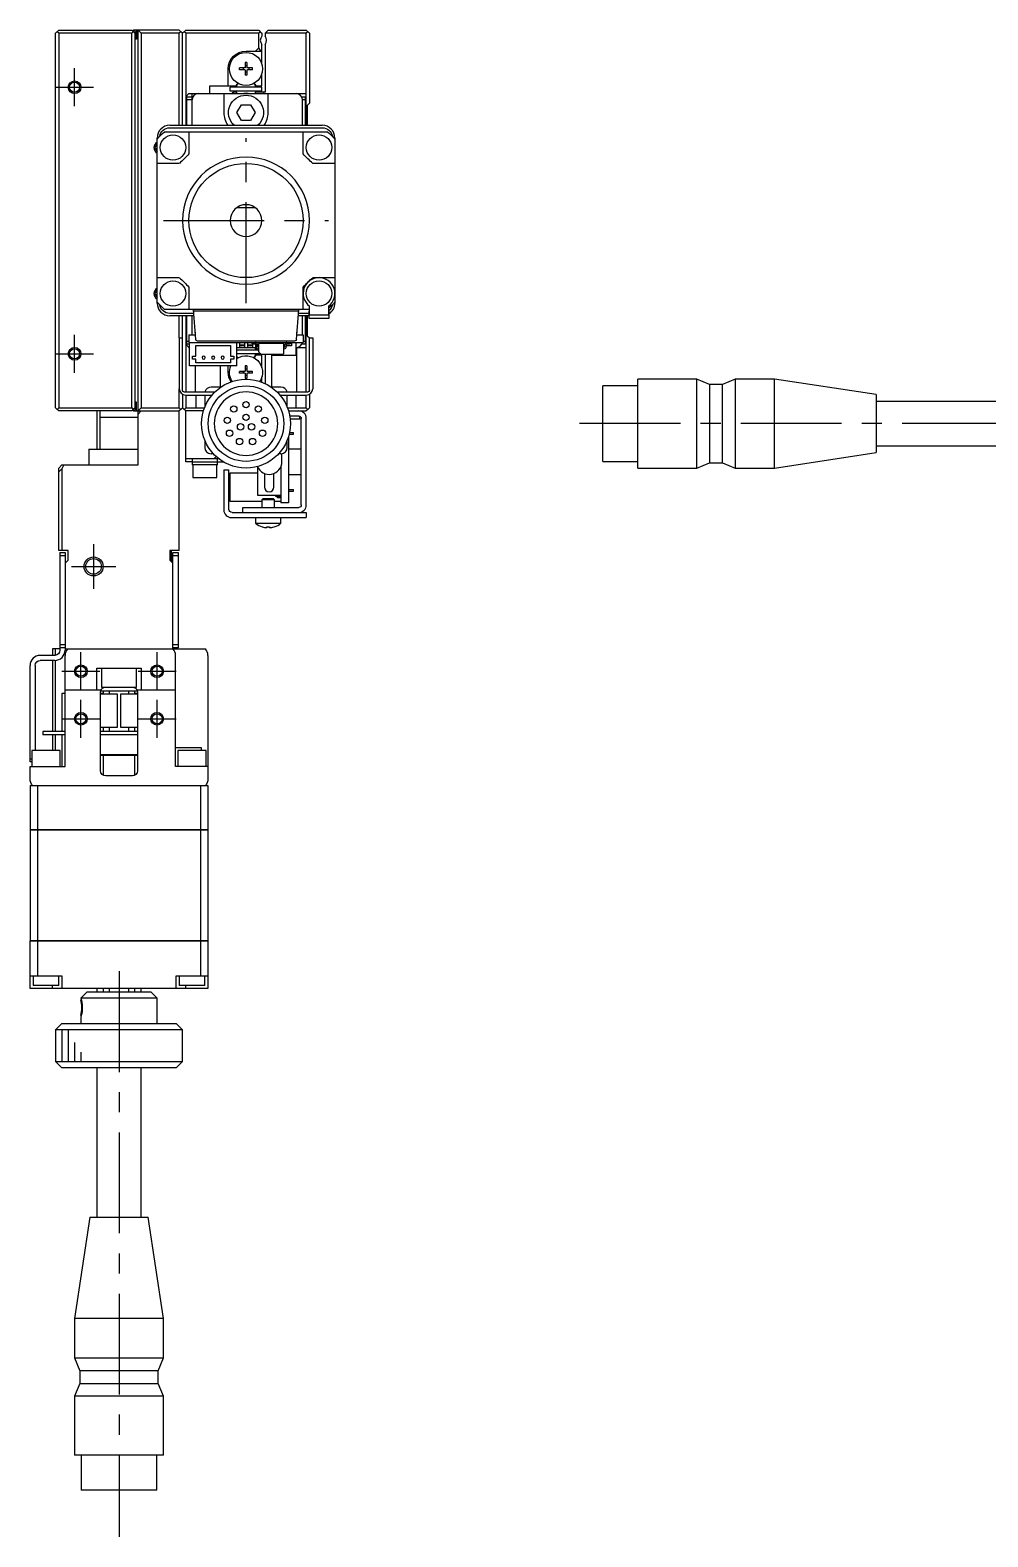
# Model space of a CAD drawing. Extents: x -1 to 728, y -8 to 420.
# Drawn here: x 389.1 to 539.9, y 95.5 to 332.9 of the extents above; entities that cross this region are included whole.
import ezdxf

# ---------------------------------------------------------------- set-up
doc = ezdxf.new("R2010")
doc.units = 0
doc.header["$LTSCALE"] = 0.5
doc.linetypes.add('CENTER', pattern=[50.8, 31.75, -6.35, 6.35, -6.35])
for name, color, linetype in [('MSM_CENTER', 1, 'CENTER'), ('MSM_CONTINUOUS', 7, 'CONTINUOUS'), ('MSM_NARROW', 5, 'CONTINUOUS')]:
    doc.layers.add(name, color=color, linetype=linetype)

msp = doc.modelspace()

# ---------------------------------------------------------------- linework, layer by layer
at = {"layer": 'MSM_CENTER'}
for p, q in [((396.09, 320.91), (396.09, 326.91)), ((393.09, 323.91), (399.09, 323.91)), ((423.09, 289.91), (423.09, 315.91)), ((410.09, 302.91), (436.09, 302.91)), ((396.09, 278.91), (396.09, 284.91)), ((393.09, 281.91), (399.09, 281.91)), ((618.5, 270.91), (473.5, 270.91)), ((399.09, 251.91), (399.09, 244.91)), ((395.59, 248.41), (402.59, 248.41)), ((397.09, 228.91), (397.09, 234.91)), ((409.09, 228.91), (409.09, 234.91)), ((394.09, 231.91), (400.09, 231.91)), ((406.09, 231.91), (412.09, 231.91)), ((397.09, 221.41), (397.09, 227.41)), ((409.09, 221.41), (409.09, 227.41)), ((394.09, 224.41), (400.09, 224.41)), ((406.09, 224.41), (412.09, 224.41)), ((403.09, 184.64), (403.09, 95.53))]:
    msp.add_line(p, q, dxfattribs=at)
at = {"layer": 'MSM_CONTINUOUS'}
for p, q in [((393.59, 332.91), (393.09, 332.41)), ((393.09, 273.41), (393.09, 332.41)), ((393.59, 332.41), (393.34, 332.66)), ((393.59, 332.91), (405.09, 332.91)), ((393.59, 332.41), (393.59, 273.41)), ((405.09, 332.41), (393.59, 332.41)), ((405.09, 332.91), (405.34, 332.66)), ((405.34, 332.66), (405.09, 332.41)), ((405.09, 273.41), (405.09, 332.41)), ((405.19, 332.81), (405.39, 332.81)), ((405.29, 332.81), (405.39, 332.91)), ((405.59, 332.41), (405.34, 332.66)), ((412.59, 332.91), (405.39, 332.91)), ((405.59, 332.41), (405.59, 273.41)), ((405.69, 331.81), (405.69, 332.51)), ((405.87, 332.91), (405.87, 331.51)), ((406.09, 264.41), (406.09, 332.91)), ((406.59, 332.41), (406.09, 332.91)), ((412.59, 332.41), (406.59, 332.41)), ((406.59, 332.41), (406.59, 273.41)), ((412.59, 332.91), (412.84, 332.66)), ((412.84, 332.66), (412.59, 332.41)), ((412.59, 317.91), (412.59, 332.41)), ((413.09, 332.41), (412.84, 332.66)), ((413.09, 332.41), (413.59, 332.91)), ((413.09, 317.91), (413.09, 332.41)), ((413.59, 332.41), (413.34, 332.66)), ((413.59, 332.91), (425.09, 332.91)), ((413.59, 332.41), (413.59, 317.91)), ((425.09, 332.41), (413.59, 332.41)), ((425.09, 332.91), (425.34, 332.66)), ((425.34, 332.66), (425.09, 332.41)), ((425.09, 330.11), (425.09, 332.41)), ((425.34, 332.66), (425.59, 332.41)), ((425.59, 332.41), (425.59, 331.97)), ((426.09, 332.41), (426.59, 332.91)), ((432.59, 332.41), (426.09, 332.41)), ((426.09, 332.41), (426.09, 331.97)), ((426.59, 332.91), (432.59, 332.91)), ((432.59, 332.91), (433.09, 332.41)), ((432.84, 332.66), (432.59, 332.41)), ((432.59, 317.91), (432.59, 332.41)), ((433.09, 332.41), (433.09, 321.41)), ((405.87, 331.51), (405.59, 331.51)), ((425.09, 330.11), (424.59, 329.61)), ((425.45, 329.61), (425.09, 330.11)), ((425.59, 327.52), (425.59, 330.65)), ((426.09, 330.65), (426.09, 323.11)), ((423.24, 327.81), (422.95, 327.81)), ((422.95, 327.81), (422.95, 327.01)), ((423.09, 329.61), (425.59, 329.61)), ((423.24, 327.81), (423.24, 327.01)), ((420.29, 324.11), (420.29, 326.81)), ((422.89, 326.95), (422.09, 326.95)), ((422.09, 326.66), (422.09, 326.95)), ((422.89, 326.66), (422.09, 326.66)), ((422.62, 326.95), (422.62, 326.66)), ((423.24, 327.28), (422.95, 327.28)), ((422.95, 326.6), (422.95, 325.81)), ((422.95, 326.34), (423.24, 326.34)), ((423.24, 325.81), (422.95, 325.81)), ((423.24, 326.6), (423.24, 325.81)), ((424.09, 326.95), (423.3, 326.95)), ((424.09, 326.66), (423.3, 326.66)), ((423.56, 326.95), (423.56, 326.66)), ((424.09, 326.66), (424.09, 326.95)), ((425.59, 324.11), (425.59, 326.09)), ((414.09, 322.91), (413.59, 322.41)), ((414.09, 322.91), (432.59, 322.91)), ((414.59, 321.91), (414.59, 322.91)), ((417.39, 324.11), (421.54, 324.11)), ((417.39, 322.91), (417.39, 324.11)), ((419.59, 322.91), (419.59, 319.91)), ((425.59, 323.91), (420.59, 323.91)), ((420.59, 323.31), (420.59, 323.91)), ((425.59, 323.31), (420.59, 323.31)), ((420.89, 322.91), (421.09, 323.11)), ((421.54, 323.11), (421.09, 323.11)), ((421.09, 323.11), (421.09, 322.91)), ((421.54, 324.11), (421.72, 324.4)), ((421.54, 323.11), (421.66, 322.91)), ((424.47, 324.4), (424.64, 324.11)), ((424.53, 322.91), (424.64, 323.11)), ((424.64, 324.11), (425.59, 324.11)), ((426.09, 323.11), (424.64, 323.11)), ((425.59, 323.31), (425.59, 323.91)), ((425.87, 323.11), (425.87, 322.91)), ((426.59, 319.91), (426.59, 322.91)), ((431.59, 322.71), (431.59, 322.91)), ((413.79, 317.91), (413.79, 322.41)), ((413.79, 322.41), (414.59, 322.41)), ((414.59, 321.91), (413.79, 321.91)), ((414.59, 317.91), (414.59, 321.91)), ((421.65, 319.91), (422.37, 321.16)), ((422.37, 321.16), (423.82, 321.16)), ((423.82, 321.16), (424.54, 319.91)), ((431.86, 322.41), (432.39, 322.41)), ((432.39, 321.91), (431.99, 321.91)), ((431.99, 317.91), (431.99, 321.91)), ((432.39, 322.41), (432.39, 317.91)), ((433.09, 321.41), (432.74, 321.06)), ((432.74, 321.06), (432.74, 317.91)), ((422.37, 318.66), (421.65, 319.91)), ((423.82, 318.66), (422.37, 318.66)), ((424.54, 319.91), (423.82, 318.66)), ((409.09, 289.91), (409.09, 315.91)), ((410.25, 316.91), (435.94, 316.91)), ((411.09, 317.91), (435.09, 317.91)), ((411.09, 317.53), (435.09, 317.53)), ((414.09, 316.91), (414.09, 313.41)), ((432.09, 313.41), (432.09, 316.91)), ((437.09, 315.91), (437.09, 289.91)), ((412.59, 311.91), (409.09, 311.91)), ((437.09, 311.91), (433.59, 311.91)), ((424.59, 304.91), (421.59, 304.91)), ((409.09, 293.91), (412.59, 293.91)), ((414.09, 292.41), (414.09, 288.91)), ((432.09, 288.91), (432.09, 292.41)), ((433.59, 293.91), (437.09, 293.91)), ((433.09, 288.91), (410.25, 288.91)), ((414.89, 288.29), (411.09, 288.29)), ((414.91, 287.91), (411.09, 287.91)), ((412.59, 284.41), (412.59, 287.91)), ((413.09, 284.41), (413.09, 287.91)), ((413.59, 287.91), (413.59, 275.91)), ((413.79, 283.41), (413.79, 287.91)), ((414.59, 284.91), (414.59, 287.91)), ((415.17, 284.19), (414.84, 288.91)), ((431.32, 288.61), (414.87, 288.61)), ((431.34, 288.91), (431.01, 284.19)), ((432.99, 287.91), (431.27, 287.91)), ((432.99, 288.29), (431.3, 288.29)), ((431.99, 284.91), (431.99, 287.91)), ((432.39, 287.91), (432.39, 283.41)), ((432.59, 275.91), (432.59, 287.91)), ((432.74, 287.91), (432.74, 284.76)), ((433.09, 288.61), (432.99, 288.61)), ((432.99, 288.61), (432.99, 287.51)), ((432.99, 287.51), (436.19, 287.51)), ((433.09, 288.01), (433.09, 289.41)), ((436.09, 288.01), (433.09, 288.01)), ((436.09, 289.41), (436.09, 288.01)), ((436.19, 288.61), (436.09, 288.61)), ((436.19, 287.51), (436.19, 288.61)), ((414.09, 284.91), (414.09, 283.71)), ((414.09, 284.91), (415.12, 284.91)), ((415.09, 285.33), (415.09, 284.91)), ((431.06, 284.91), (432.09, 284.91)), ((431.09, 284.91), (431.09, 285.33)), ((432.09, 284.91), (432.09, 283.71)), ((412.59, 284.41), (412.59, 276.41)), ((412.59, 284.41), (413.09, 284.41)), ((413.09, 276.11), (413.09, 284.41)), ((413.59, 283.41), (414.09, 282.91)), ((413.79, 283.91), (414.09, 283.91)), ((414.17, 283.41), (413.79, 283.41)), ((414.09, 283.71), (432.09, 283.71)), ((414.09, 282.91), (414.17, 282.91)), ((414.17, 280.01), (414.17, 283.71)), ((415.17, 281.56), (415.17, 283.21)), ((415.17, 283.21), (420.67, 283.21)), ((430.72, 283.91), (415.47, 283.91)), ((420.67, 283.21), (420.67, 281.56)), ((421.67, 280.01), (421.67, 283.71)), ((421.67, 282.91), (424.69, 282.91)), ((425.1, 282.51), (421.67, 282.51)), ((422.09, 283.71), (422.09, 282.91)), ((422.84, 283.28), (422.09, 283.28)), ((422.84, 283.16), (422.09, 283.16)), ((422.84, 283.71), (422.84, 282.91)), ((423.34, 283.71), (423.34, 282.91)), ((424.09, 283.28), (423.34, 283.28)), ((424.09, 283.16), (423.34, 283.16)), ((424.05, 283.48), (424.05, 283.71)), ((424.05, 283.48), (424.56, 283.48)), ((424.09, 283.48), (424.09, 282.91)), ((424.3, 283.48), (424.3, 283.71)), ((424.36, 283.48), (424.36, 283.71)), ((424.64, 282.71), (424.53, 282.91)), ((424.59, 283.71), (424.59, 283.71)), ((424.59, 283.47), (424.59, 282.91)), ((424.66, 283.28), (424.59, 283.28)), ((424.66, 283.16), (424.59, 283.16)), ((424.64, 282.71), (425.1, 282.71)), ((424.66, 283.38), (424.66, 283.05)), ((424.89, 283.05), (424.89, 283.38)), ((425.1, 283.28), (424.89, 283.28)), ((425.1, 283.16), (424.89, 283.16)), ((424.99, 282.95), (425.1, 282.95)), ((424.99, 282.72), (425.1, 282.72)), ((425.1, 282.25), (425.1, 283.51)), ((425.2, 283.61), (428.9, 283.61)), ((425.78, 283.71), (425.78, 283.61)), ((426.59, 283.71), (426.59, 283.61)), ((427.19, 283.71), (427.19, 283.61)), ((427.32, 283.71), (427.32, 283.61)), ((429, 283.51), (429, 281.93)), ((429.21, 283.16), (429, 283.16)), ((429, 282.95), (429.11, 282.95)), ((429, 282.72), (429.11, 282.72)), ((429.21, 283.05), (429.21, 283.38)), ((429.32, 283.71), (429.32, 283.62)), ((429.44, 283.38), (429.44, 283.05)), ((430.27, 283.16), (429.44, 283.16)), ((429.54, 283.48), (430.05, 283.48)), ((429.73, 283.71), (429.73, 283.48)), ((429.8, 283.71), (429.8, 283.48)), ((430.05, 283.71), (430.05, 283.48)), ((430.27, 283.71), (430.27, 283.16)), ((430.99, 281.71), (430.99, 283.71)), ((431.09, 275.91), (431.09, 282.91)), ((431.09, 282.91), (432.59, 282.91)), ((431.59, 282.91), (431.59, 283.11)), ((432.39, 283.41), (431.86, 283.41)), ((432.09, 283.91), (432.39, 283.91)), ((432.74, 284.76), (433.09, 284.41)), ((433.09, 284.41), (433.59, 284.41)), ((433.09, 276.11), (433.09, 284.41)), ((433.59, 284.41), (433.59, 276.41)), ((414.67, 281.06), (414.67, 281.56)), ((414.67, 281.56), (415.17, 281.56)), ((415.17, 281.06), (414.67, 281.06)), ((415.17, 280.51), (415.17, 281.06)), ((420.67, 280.51), (415.17, 280.51)), ((420.67, 281.56), (421.17, 281.56)), ((420.67, 281.06), (420.67, 280.51)), ((421.17, 281.06), (420.67, 281.06)), ((421.17, 281.56), (421.17, 281.06)), ((425.4, 281.91), (421.67, 281.91)), ((421.72, 281.41), (421.67, 281.49)), ((424.64, 281.71), (424.47, 281.41)), ((425.59, 281.71), (424.64, 281.71)), ((425.45, 281.86), (425.13, 282.18)), ((428.9, 281.83), (425.52, 281.83)), ((425.59, 279.72), (425.59, 281.71)), ((426.09, 281.83), (426.09, 277.23)), ((427.09, 281.83), (427.09, 276.66)), ((427.19, 281.83), (427.19, 281.71)), ((427.19, 281.71), (430.99, 281.71)), ((421.67, 280.01), (414.17, 280.01)), ((415.09, 280.01), (415.09, 275.91)), ((419.09, 276.66), (419.09, 280.01)), ((420.29, 279.01), (420.29, 280.01)), ((422.89, 279.15), (422.09, 279.15)), ((422.09, 278.86), (422.09, 279.15)), ((422.89, 278.86), (422.09, 278.86)), ((422.62, 279.15), (422.62, 278.86)), ((423.24, 280.01), (422.95, 280.01)), ((422.95, 280.01), (422.95, 279.21)), ((423.24, 279.48), (422.95, 279.48)), ((422.95, 278.8), (422.95, 278.01)), ((422.95, 278.54), (423.24, 278.54)), ((423.24, 278.01), (422.95, 278.01)), ((423.24, 280.01), (423.24, 279.21)), ((423.24, 278.8), (423.24, 278.01)), ((424.09, 279.15), (423.3, 279.15)), ((424.09, 278.86), (423.3, 278.86)), ((423.56, 279.15), (423.56, 278.86)), ((424.09, 278.86), (424.09, 279.15)), ((425.59, 277.45), (425.59, 278.29)), ((484.81, 263.91), (484.81, 277.91)), ((494.11, 277.91), (484.81, 277.91)), ((494.11, 263.91), (494.11, 277.91)), ((496.11, 277.06), (494.11, 277.91)), ((500.11, 277.91), (498.11, 277.06)), ((500.11, 277.91), (500.11, 263.91)), ((506.31, 277.91), (500.11, 277.91)), ((506.31, 263.91), (506.31, 277.91)), ((522.31, 275.48), (506.31, 277.91)), ((412.59, 273.41), (412.59, 276.41)), ((413.09, 275.54), (413.09, 273.41)), ((413.29, 275.91), (418.2, 275.91)), ((413.59, 275.41), (417.73, 275.41)), ((413.59, 275.41), (413.59, 273.41)), ((415.19, 275.41), (415.19, 273.41)), ((416.59, 275.41), (416.59, 273.51)), ((419.1, 276.66), (417.59, 276.66)), ((417.59, 275.24), (417.59, 275.41)), ((428.59, 276.66), (427.09, 276.66)), ((427.99, 275.91), (432.89, 275.91)), ((428.46, 275.41), (432.59, 275.41)), ((428.59, 275.41), (428.59, 275.24)), ((429.59, 273.51), (429.59, 275.41)), ((430.99, 273.41), (430.99, 275.41)), ((432.59, 273.41), (432.59, 275.41)), ((433.09, 275.54), (433.09, 273.41)), ((479.31, 264.96), (479.31, 276.86)), ((484.81, 276.86), (479.31, 276.86)), ((496.11, 277.06), (496.11, 264.76)), ((498.11, 277.06), (496.11, 277.06)), ((498.11, 264.76), (498.11, 277.06)), ((522.31, 275.48), (522.31, 266.34)), ((393.09, 273.41), (393.34, 273.16)), ((393.34, 273.16), (393.59, 273.41)), ((393.59, 272.91), (393.34, 273.16)), ((393.59, 273.41), (405.09, 273.41)), ((405.09, 273.41), (405.34, 273.16)), ((405.34, 273.16), (405.09, 272.91)), ((405.39, 273.01), (405.19, 273.01)), ((405.39, 272.91), (405.29, 273.01)), ((405.34, 273.16), (405.59, 273.41)), ((405.87, 274.31), (405.59, 274.31)), ((405.69, 273.31), (405.69, 274.01)), ((405.87, 272.91), (405.87, 274.31)), ((406.09, 272.91), (406.59, 273.41)), ((406.59, 273.41), (412.59, 273.41)), ((412.59, 273.41), (412.84, 273.16)), ((412.84, 273.16), (412.59, 272.91)), ((412.84, 273.16), (413.09, 273.41)), ((413.34, 273.16), (413.09, 273.41)), ((413.34, 273.16), (413.59, 273.41)), ((413.59, 272.91), (413.34, 273.16)), ((413.59, 273.41), (415.19, 273.41)), ((415.19, 273.41), (416.56, 273.41)), ((429.63, 273.41), (430.99, 273.41)), ((430.99, 273.41), (432.59, 273.41)), ((432.59, 273.41), (432.84, 273.16)), ((432.84, 273.16), (432.59, 272.91)), ((433.09, 273.41), (432.84, 273.16)), ((570.31, 274.41), (522.31, 274.41)), ((405.09, 272.91), (393.59, 272.91)), ((399.59, 272.91), (399.59, 266.91)), ((400.09, 272.91), (400.09, 266.91)), ((400.09, 271.91), (406.09, 271.91)), ((405.39, 272.91), (412.59, 272.91)), ((406.09, 272.41), (406.59, 272.91)), ((412.59, 250.91), (412.59, 272.91)), ((413.59, 264.91), (413.59, 272.91)), ((416.39, 272.91), (413.59, 272.91)), ((429.8, 272.91), (432.59, 272.91)), ((431.39, 272.11), (429.99, 272.11)), ((431.59, 271.61), (430.06, 271.61)), ((431.59, 271.61), (431.59, 272.05)), ((431.79, 258.11), (431.79, 271.71)), ((432.59, 258.11), (432.59, 271.71)), ((416.59, 268.31), (416.59, 267.16)), ((429.59, 267.16), (429.59, 268.31)), ((429.79, 268.88), (429.79, 258.41)), ((429.9, 269.28), (430.59, 269.28)), ((429.96, 269.53), (430.59, 269.53)), ((430.59, 269.28), (430.59, 269.53)), ((398.34, 266.91), (406.09, 266.91)), ((398.34, 266.91), (398.34, 264.41)), ((417.95, 266.16), (417.59, 266.16)), ((428.59, 266.16), (428.24, 266.16)), ((428.74, 264.91), (428.74, 266.17)), ((431.79, 266.91), (429.79, 266.91)), ((506.31, 263.91), (522.31, 266.34)), ((522.31, 267.41), (570.31, 267.41)), ((393.59, 263.91), (394.09, 264.41)), ((393.59, 250.91), (393.59, 263.91)), ((394.09, 263.8), (393.59, 263.3)), ((394.4, 264.41), (394.09, 263.8)), ((394.09, 264.41), (406.09, 264.41)), ((394.09, 263.8), (394.09, 250.91)), ((413.59, 265.41), (418.76, 265.41)), ((414.59, 264.91), (413.59, 264.91)), ((414.59, 265.41), (414.59, 264.41)), ((414.59, 264.91), (419.49, 264.91)), ((418.59, 264.41), (414.59, 264.41)), ((414.69, 264.41), (414.69, 262.41)), ((418.4, 265.71), (418.09, 265.41)), ((418.49, 262.41), (418.49, 264.41)), ((418.59, 264.41), (418.59, 265.55)), ((419.59, 263.61), (420.39, 263.61)), ((419.59, 263.61), (419.59, 257.31)), ((420.39, 257.41), (420.39, 263.61)), ((424.89, 264.14), (424.89, 259.66)), ((428.59, 264.15), (428.59, 258.41)), ((479.31, 264.96), (484.81, 264.96)), ((484.81, 263.91), (494.11, 263.91)), ((494.11, 263.91), (496.11, 264.76)), ((496.11, 264.76), (498.11, 264.76)), ((498.11, 264.76), (500.11, 263.91)), ((500.11, 263.91), (506.31, 263.91)), ((414.69, 262.41), (418.49, 262.41)), ((420.59, 258.66), (420.59, 263.16)), ((420.59, 263.16), (424.89, 263.16)), ((425.99, 263.05), (425.99, 260.91)), ((427.49, 260.91), (427.49, 263.05)), ((429.79, 262.91), (431.79, 262.91)), ((424.89, 259.66), (428.59, 259.66)), ((425.79, 259.11), (425.59, 258.91)), ((427.59, 258.91), (425.59, 258.91)), ((425.59, 258.91), (425.59, 257.71)), ((425.79, 259.11), (427.39, 259.11)), ((427.59, 258.91), (427.39, 259.11)), ((427.59, 257.71), (427.59, 258.91)), ((427.79, 259.43), (427.79, 259.66)), ((428.59, 259.43), (427.79, 259.43)), ((428.04, 259.2), (428.04, 259.43)), ((428.59, 259.2), (428.04, 259.2)), ((429.79, 260.53), (430.59, 260.53)), ((429.79, 260.28), (430.59, 260.28)), ((430.59, 260.28), (430.59, 260.53)), ((425.59, 258.66), (420.59, 258.66)), ((420.89, 256.91), (432.59, 256.91)), ((422.59, 257.71), (431.39, 257.71)), ((422.59, 256.91), (422.59, 257.71)), ((428.59, 258.66), (427.59, 258.66)), ((429.79, 258.41), (428.59, 258.41)), ((432.59, 256.91), (432.59, 256.11)), ((420.79, 256.11), (432.59, 256.11)), ((424.59, 256.11), (424.59, 255.21)), ((424.59, 255.21), (428.59, 255.21)), ((425.64, 254.65), (425.67, 254.65)), ((426.39, 254.65), (426.79, 254.65)), ((426.39, 254.52), (426.39, 254.65)), ((426.79, 254.65), (426.79, 254.52)), ((427.52, 254.65), (427.54, 254.65)), ((428.59, 255.21), (428.59, 256.11)), ((395.09, 250.91), (393.59, 250.91)), ((393.79, 250.61), (393.79, 235.21)), ((393.79, 250.61), (394.59, 250.61)), ((394.59, 250.11), (393.79, 250.11)), ((394.59, 250.61), (394.59, 235.21)), ((395.09, 249.41), (394.59, 248.91)), ((395.09, 249.41), (395.09, 250.91)), ((411.09, 250.91), (411.09, 249.41)), ((412.59, 250.91), (411.09, 250.91)), ((411.59, 248.91), (411.09, 249.41)), ((411.34, 249.16), (411.34, 250.91)), ((411.59, 250.61), (412.39, 250.61)), ((411.59, 235.41), (411.59, 250.61)), ((412.39, 250.11), (411.59, 250.11)), ((412.39, 250.61), (412.39, 235.61)), ((393.79, 235.41), (392.59, 235.41)), ((392.59, 235.41), (392.59, 234.41)), ((393.09, 234.41), (393.09, 235.41)), ((393.79, 236.11), (394.59, 236.11)), ((394.59, 235.61), (393.79, 235.61)), ((394.59, 235.41), (411.59, 235.41)), ((411.59, 236.11), (412.39, 236.11)), ((412.39, 235.61), (411.59, 235.61)), ((411.61, 235.41), (416.71, 235.41)), ((389.09, 217.61), (389.09, 232.81)), ((389.89, 232.81), (389.89, 219.41)), ((392.99, 234.41), (390.69, 234.41)), ((392.99, 233.61), (390.69, 233.61)), ((392.59, 233.61), (392.59, 222.41)), ((393.09, 222.41), (393.09, 233.61)), ((394.59, 216.91), (394.59, 234.41)), ((411.99, 216.91), (411.99, 234.41)), ((417.09, 234.41), (417.09, 214.91)), ((399.59, 228.91), (399.59, 232.41)), ((399.59, 232.41), (406.59, 232.41)), ((400.34, 232.41), (400.34, 229.41)), ((405.84, 229.41), (405.84, 232.41)), ((406.59, 232.41), (406.59, 228.91)), ((394.59, 228.41), (394.09, 228.41)), ((394.09, 228.41), (394.09, 222.41)), ((400.22, 228.91), (394.59, 228.91)), ((400.19, 216.21), (400.19, 228.61)), ((400.59, 228.41), (400.19, 228.41)), ((402.84, 228.31), (400.19, 228.31)), ((400.22, 228.91), (400.22, 228.82)), ((400.22, 228.82), (400.25, 228.9)), ((400.22, 228.81), (405.97, 228.81)), ((400.34, 229.41), (405.84, 229.41)), ((400.59, 228.81), (400.59, 228.31)), ((401.59, 228.31), (401.59, 228.81)), ((402.84, 223.11), (402.84, 228.31)), ((405.99, 228.31), (403.34, 228.31)), ((403.34, 228.31), (403.34, 223.11)), ((404.59, 228.81), (404.59, 228.31)), ((405.59, 228.31), (405.59, 228.81)), ((405.99, 228.41), (405.59, 228.41)), ((405.94, 228.89), (405.97, 228.82)), ((405.97, 228.91), (405.97, 228.82)), ((411.99, 228.91), (405.97, 228.91)), ((405.99, 228.61), (405.99, 216.21)), ((394.59, 222.41), (391.09, 222.41)), ((391.09, 222.41), (391.09, 221.91)), ((394.59, 221.91), (391.09, 221.91)), ((392.59, 221.91), (392.59, 219.41)), ((393.09, 219.41), (393.09, 221.91)), ((394.09, 221.91), (394.09, 216.91)), ((400.19, 223.11), (402.84, 223.11)), ((405.99, 222.41), (400.19, 222.41)), ((405.99, 221.91), (400.19, 221.91)), ((400.59, 223.11), (400.59, 222.41)), ((401.59, 222.41), (401.59, 223.11)), ((403.34, 223.11), (405.99, 223.11)), ((404.59, 223.11), (404.59, 222.41)), ((405.59, 222.41), (405.59, 223.11)), ((393.84, 219.41), (389.34, 219.41)), ((389.34, 219.41), (389.34, 216.91)), ((393.84, 216.91), (393.84, 219.41)), ((400.19, 218.81), (405.99, 218.81)), ((405.99, 218.61), (400.19, 218.61)), ((400.59, 218.61), (400.59, 215.51)), ((405.59, 215.51), (405.59, 218.61)), ((411.99, 219.91), (416.04, 219.91)), ((416.84, 219.41), (412.34, 219.41)), ((412.34, 219.41), (412.34, 216.91)), ((416.04, 219.91), (416.04, 219.41)), ((416.84, 216.91), (416.84, 219.41)), ((389.09, 218.11), (389.34, 218.11)), ((389.34, 217.61), (389.09, 217.61)), ((389.09, 216.91), (394.59, 216.91)), ((389.09, 214.91), (389.09, 216.91)), ((417.09, 216.91), (411.99, 216.91)), ((389.09, 213.91), (389.09, 206.92)), ((389.09, 213.91), (417.09, 213.91)), ((390.25, 213.91), (390.25, 206.92)), ((405.19, 215.41), (400.99, 215.41)), ((415.94, 213.91), (415.94, 206.92)), ((417.09, 213.91), (417.09, 206.92)), ((389.09, 206.92), (417.09, 206.92)), ((417.09, 206.91), (389.09, 206.91)), ((389.09, 206.91), (389.09, 189.42)), ((389.1, 206.91), (389.1, 206.92)), ((390.25, 206.91), (390.25, 206.92)), ((390.25, 206.91), (390.25, 189.42)), ((415.94, 206.91), (415.94, 206.92)), ((415.94, 206.91), (415.94, 189.42)), ((417.08, 206.91), (417.08, 206.92)), ((417.09, 206.91), (417.09, 189.42)), ((389.09, 189.42), (417.09, 189.42)), ((417.09, 189.41), (389.09, 189.41)), ((389.09, 181.91), (389.09, 189.41)), ((389.1, 189.41), (389.1, 189.42)), ((390.25, 189.41), (390.25, 189.42)), ((390.25, 189.41), (390.25, 183.91)), ((415.94, 189.41), (415.94, 189.42)), ((415.94, 189.41), (415.94, 183.91)), ((417.08, 189.41), (417.08, 189.42)), ((417.09, 189.41), (417.09, 181.91)), ((389.09, 183.91), (394.09, 183.91)), ((389.59, 183.91), (389.59, 182.41)), ((393.59, 182.41), (393.59, 183.91)), ((394.09, 183.91), (394.09, 181.91)), ((412.09, 181.91), (412.09, 183.91)), ((412.09, 183.91), (417.09, 183.91)), ((412.59, 183.91), (412.59, 182.41)), ((416.59, 182.41), (416.59, 183.91)), ((417.09, 181.91), (389.09, 181.91)), ((393.59, 182.41), (389.59, 182.41)), ((392.59, 181.91), (392.59, 182.41)), ((397.09, 180.41), (398.09, 181.41)), ((398.09, 181.41), (408.09, 181.41)), ((399.59, 181.91), (399.59, 181.41)), ((400.59, 181.91), (400.59, 181.41)), ((401.59, 181.41), (401.59, 181.91)), ((404.59, 181.91), (404.59, 181.41)), ((405.59, 181.41), (405.59, 181.91)), ((406.59, 181.41), (406.59, 181.91)), ((408.09, 181.41), (409.09, 180.41)), ((416.59, 182.41), (412.59, 182.41)), ((413.59, 181.91), (413.59, 182.41)), ((409.09, 180.41), (397.09, 180.41)), ((397.09, 180.16), (397.09, 180.16)), ((409.09, 176.41), (409.09, 180.41)), ((394.09, 176.41), (393.09, 175.41)), ((394.09, 176.41), (412.09, 176.41)), ((397.09, 177.41), (397.09, 176.41)), ((413.09, 175.41), (412.09, 176.41)), ((413.09, 175.41), (393.09, 175.41)), ((393.09, 175.41), (393.09, 170.41)), ((413.09, 170.41), (413.09, 175.41)), ((393.09, 170.41), (413.09, 170.41)), ((393.09, 170.41), (394.09, 169.41)), ((412.09, 169.41), (394.09, 169.41)), ((399.59, 169.41), (399.59, 145.91)), ((406.59, 145.91), (406.59, 169.41)), ((412.09, 169.41), (413.09, 170.41)), ((398.52, 145.91), (396.09, 129.91)), ((398.52, 145.91), (407.66, 145.91)), ((410.09, 129.91), (407.66, 145.91)), ((410.09, 129.91), (396.09, 129.91)), ((396.09, 129.91), (396.09, 123.71)), ((410.09, 123.71), (410.09, 129.91)), ((396.09, 123.71), (410.09, 123.71)), ((396.09, 123.71), (396.94, 121.71)), ((409.24, 121.71), (410.09, 123.71)), ((409.24, 121.71), (396.94, 121.71)), ((396.94, 121.71), (396.94, 119.71)), ((409.24, 119.71), (409.24, 121.71)), ((396.94, 119.71), (396.09, 117.71)), ((396.94, 119.71), (409.24, 119.71)), ((410.09, 117.71), (409.24, 119.71)), ((410.09, 117.71), (396.09, 117.71)), ((396.09, 117.71), (396.09, 108.41)), ((410.09, 108.41), (410.09, 117.71)), ((410.09, 108.41), (396.09, 108.41)), ((397.14, 108.41), (397.14, 102.91)), ((409.04, 102.91), (409.04, 108.41)), ((409.04, 102.91), (397.14, 102.91))]:
    msp.add_line(p, q, dxfattribs=at)
at = {"layer": 'MSM_CONTINUOUS', "extrusion": (0, 0, -1)}
for p, q in [((400.25, 228.91), (400.26, 228.94)), ((400.25, 228.9), (400.25, 228.91)), ((400.26, 228.94), (400.28, 228.96)), ((400.28, 228.96), (400.29, 228.99)), ((400.29, 228.99), (400.31, 229.02)), ((400.31, 229.02), (400.32, 229.04)), ((400.32, 229.04), (400.35, 229.08)), ((400.35, 229.08), (400.37, 229.11)), ((400.37, 229.11), (400.39, 229.14)), ((400.39, 229.14), (400.42, 229.17)), ((400.42, 229.17), (400.46, 229.2)), ((400.46, 229.2), (400.5, 229.23)), ((400.5, 229.23), (400.54, 229.27)), ((400.54, 229.27), (400.58, 229.29)), ((400.58, 229.29), (400.63, 229.32)), ((400.63, 229.32), (400.68, 229.34)), ((400.68, 229.34), (400.72, 229.36)), ((400.72, 229.36), (400.77, 229.38)), ((400.77, 229.38), (400.83, 229.39)), ((400.83, 229.39), (400.87, 229.4)), ((400.87, 229.4), (400.91, 229.4)), ((400.91, 229.4), (400.95, 229.41)), ((400.95, 229.41), (400.99, 229.41)), ((405.19, 229.41), (405.25, 229.41)), ((405.25, 229.41), (405.3, 229.4)), ((405.3, 229.4), (405.35, 229.39)), ((405.35, 229.39), (405.4, 229.38)), ((405.4, 229.38), (405.45, 229.36)), ((405.45, 229.36), (405.5, 229.35)), ((405.5, 229.35), (405.55, 229.32)), ((405.55, 229.32), (405.6, 229.3)), ((405.6, 229.3), (405.64, 229.27)), ((405.64, 229.27), (405.68, 229.25)), ((405.68, 229.25), (405.71, 229.22)), ((405.71, 229.22), (405.74, 229.19)), ((405.74, 229.19), (405.77, 229.16)), ((405.77, 229.16), (405.8, 229.13)), ((405.8, 229.13), (405.82, 229.1)), ((405.82, 229.1), (405.85, 229.07)), ((405.85, 229.07), (405.87, 229.04)), ((405.87, 229.04), (405.89, 229)), ((405.89, 229), (405.91, 228.97)), ((405.91, 228.97), (405.92, 228.94)), ((405.92, 228.94), (405.94, 228.91)), ((405.94, 228.91), (405.94, 228.89))]:
    msp.add_line(p, q, dxfattribs=at)
at = {"layer": 'MSM_CONTINUOUS'}
for centre, radius in [((423.09, 326.81), 2.6), ((396.09, 323.91), 0.783), ((411.59, 314.41), 2), ((434.59, 314.41), 2), ((423.09, 302.91), 9), ((411.59, 291.41), 2), ((434.59, 291.41), 2), ((396.09, 281.91), 0.783), ((423.09, 270.91), 7), ((423.09, 270.91), 5.95), ((421.17, 273.21), 0.5), ((423.09, 273.91), 0.5), ((425.02, 273.21), 0.5), ((420.14, 271.43), 0.5), ((422.23, 270.41), 0.5), ((423.09, 271.91), 0.5), ((423.96, 270.41), 0.5), ((426.05, 271.43), 0.5), ((420.5, 269.41), 0.5), ((422.07, 268.09), 0.5), ((424.12, 268.09), 0.5), ((425.69, 269.41), 0.5), ((399.09, 248.41), 1.23), ((397.09, 231.91), 0.783), ((409.09, 231.91), 0.783), ((397.09, 224.41), 0.783), ((409.09, 224.41), 0.783)]:
    msp.add_circle(centre, radius, dxfattribs=at)
at = {"layer": 'MSM_CONTINUOUS', "extrusion": (0, 0, -1)}
for centre, radius in [((-423.09, 302.91), 10), ((-423.09, 302.91), 2.5), ((-416.42, 281.31), 0.25), ((-417.92, 281.31), 0.25), ((-419.42, 281.31), 0.25), ((-423.09, 270.91), 5)]:
    msp.add_circle(centre, radius, dxfattribs=at)
at = {"layer": 'MSM_CONTINUOUS'}
for centre, radius, start, end in [((405.39, 332.51), 0.3, 0, 90), ((405.39, 331.81), 0.3, 311.8103, 0), ((426.34, 331.31), 1, 138.5904, 221.4096), ((425.34, 331.31), 1, 318.5904, 41.4096), ((415.59, 321.91), 1, 90, 180), ((423.09, 323.61), 1.59, 143.8027, 169.1069), ((423.09, 323.61), 1.59, 190.893, 206.1641), ((423.09, 323.61), 1.59, 10.8931, 36.1973), ((423.09, 323.61), 1.59, 333.8359, 349.107), ((430.99, 321.91), 1, 0, 90), ((423.09, 319.91), 3.5, 180, 214.8499), ((423.09, 319.91), 3.5, 325.1501, 0), ((411.09, 315.91), 2, 90, 180), ((435.09, 315.91), 2, 0, 90), ((409.59, 314.41), 0.783, 129.6548, 230.3452), ((409.59, 291.41), 0.783, 129.6548, 230.3452), ((434.59, 291.41), 2.5, 306.8699, 233.1301), ((411.09, 289.91), 2, 180, 270), ((435.09, 289.91), 2, 303.367, 0), ((423.09, 282.21), 1.59, 10.8931, 26.1642), ((424.56, 283.38), 0.33, 0, 90), ((424.99, 283.05), 0.33, 180, 270), ((425.2, 283.51), 0.1, 90, 180), ((428.9, 283.51), 0.1, 0, 90), ((429.11, 283.05), 0.33, 270, 0), ((429.54, 283.38), 0.33, 90, 180), ((430.99, 283.91), 1, 270, 348.463), ((423.09, 282.21), 1.59, 206.1506, 216.1972), ((423.09, 282.21), 1.59, 323.8028, 349.107), ((425.2, 282.25), 0.1, 180, 225), ((425.52, 281.93), 0.1, 225, 270), ((428.9, 281.93), 0.1, 270, 0), ((413.59, 276.41), 1, 180, 270), ((417.59, 275.66), 1, 90, 165.5225), ((428.59, 275.66), 1, 14.4775, 90), ((432.59, 276.41), 1, 270, 0), ((405.39, 273.31), 0.3, 270, 0), ((405.39, 274.01), 0.3, 0, 48.1897), ((431.39, 271.71), 1.2, 0, 90), ((417.59, 267.16), 1, 180, 270), ((428.59, 267.16), 1, 270, 0), ((426.74, 264.91), 2, 202.4623, 0), ((426.74, 260.91), 0.75, 180, 0), ((420.79, 257.31), 1.2, 180, 270), ((431.39, 258.11), 1.2, 270, 0), ((426.59, 257.71), 3.2, 231.3178, 252.73), ((426.59, 257.71), 3.19, 253.0947, 266.4096), ((426.59, 257.71), 3.19, 273.5904, 286.9053), ((426.59, 257.71), 3.2, 287.27, 308.6822), ((392.99, 235.21), 1.6, 270, 0), ((396.09, 234.41), 1.5, 138.1897, 180), ((410.49, 234.41), 1.5, 0, 41.8103), ((415.59, 234.41), 1.5, 0, 41.8103), ((390.69, 232.81), 1.6, 90, 180), ((391.23, 178.91), 6, 347.9757, 12.0243)]:
    msp.add_arc(centre, radius, start, end, dxfattribs=at)
at = {"layer": 'MSM_CONTINUOUS', "extrusion": (0, 0, -1)}
for centre, radius, start, end in [((-423.09, 326.81), 2.8, 0, 90), ((-422.89, 327.01), 0.06, 180, 270), ((-422.89, 326.6), 0.06, 90, 180), ((-423.3, 327.01), 0.06, 270, 0), ((-423.3, 326.6), 0.06, 0, 90), ((-423.21, 323.49), 1.75, 31.3783, 37.006), ((-423.09, 320.41), 2.6, 74.0576, 105.9424), ((-422.98, 323.49), 1.75, 142.994, 148.6217), ((-423.09, 319.91), 2.75, 313.3418, 226.6582), ((-423.09, 302.91), 19, 42.5369, 47.4631), ((-411.09, 315.91), 1.62, 9.7265, 90), ((-435.09, 315.91), 1.62, 90, 170.2735), ((-423.09, 302.91), 19, 132.5369, 137.4631), ((-399.93, 326.07), 19, 221.7998, 228.2002), ((-446.26, 326.07), 19, 311.7998, 318.2002), ((-399.93, 279.74), 19, 131.7998, 138.2002), ((-446.26, 279.74), 19, 41.7998, 48.2002), ((-423.09, 302.91), 19, 312.5369, 317.4631), ((-411.09, 289.91), 1.62, 270, 350.2735), ((-423.09, 302.91), 19, 222.5369, 226.8264), ((-435.09, 289.91), 1.62, 189.7265, 231.8273), ((-415.47, 284.21), 0.3, 270, 356), ((-423.09, 285.41), 2.6, 254.0576, 285.9424), ((-424.56, 283.38), 0.1, 90, 180), ((-424.99, 283.05), 0.1, 270, 0), ((-429.11, 283.05), 0.1, 180, 270), ((-429.54, 283.38), 0.1, 0, 90), ((-430.72, 284.21), 0.3, 184, 270), ((-423.09, 279.01), 2.6, 56.7648, 213.6999), ((-423.21, 282.32), 1.75, 322.994, 328.6217), ((-422.98, 282.32), 1.75, 211.3783, 217.006), ((-423.09, 279.01), 2.8, 327.383, 0), ((-423.09, 279.01), 2.6, 326.3001, 22.6198), ((-422.89, 279.21), 0.06, 180, 270), ((-422.89, 278.8), 0.06, 90, 180), ((-423.3, 279.21), 0.06, 270, 0), ((-423.3, 278.8), 0.06, 0, 90), ((-413.29, 276.11), 0.2, 270, 0), ((-432.89, 276.11), 0.2, 180, 270), ((-431.39, 271.71), 0.4, 90, 180), ((-420.89, 257.41), 0.5, 270, 0), ((-431.39, 258.11), 0.4, 180, 270), ((-392.99, 235.21), 0.8, 180, 270), ((-390.69, 232.81), 0.8, 0, 90), ((-400.99, 228.61), 0.8, 0, 15.1266), ((-405.19, 228.61), 0.8, 164.8734, 180), ((-400.99, 216.21), 0.8, 270, 0), ((-405.19, 216.21), 0.8, 180, 270), ((-390.59, 214.91), 1.5, 318.1897, 0), ((-415.59, 214.91), 1.5, 180, 221.8103)]:
    msp.add_arc(centre, radius, start, end, dxfattribs=at)
at = {"layer": 'MSM_NARROW'}
for p, q in [((397.15, 177.65), (397.09, 177.41)), ((394.09, 175.41), (394.09, 170.41)), ((395.09, 175.41), (395.09, 170.41)), ((396.09, 173.41), (396.09, 170.41)), ((397.09, 171.91), (397.09, 170.41))]:
    msp.add_line(p, q, dxfattribs=at)
for centre, radius in [((396.09, 323.91), 1), ((396.09, 281.91), 1), ((399.09, 248.41), 1.5), ((397.09, 231.91), 1), ((409.09, 231.91), 1), ((397.09, 224.41), 1), ((409.09, 224.41), 1)]:
    msp.add_circle(centre, radius, dxfattribs=at)
for centre in [(409.59, 314.41), (409.59, 291.41)]:
    msp.add_arc(centre, 1, 119.9999, 240.0001, dxfattribs=at)
at = {"layer": 'MSM_NARROW', "extrusion": (0, 0, -1)}
msp.add_arc((-391.31, 178.91), 5.98, 165.5018, 192.2079, dxfattribs=at)

doc.saveas('drawing.dxf')
